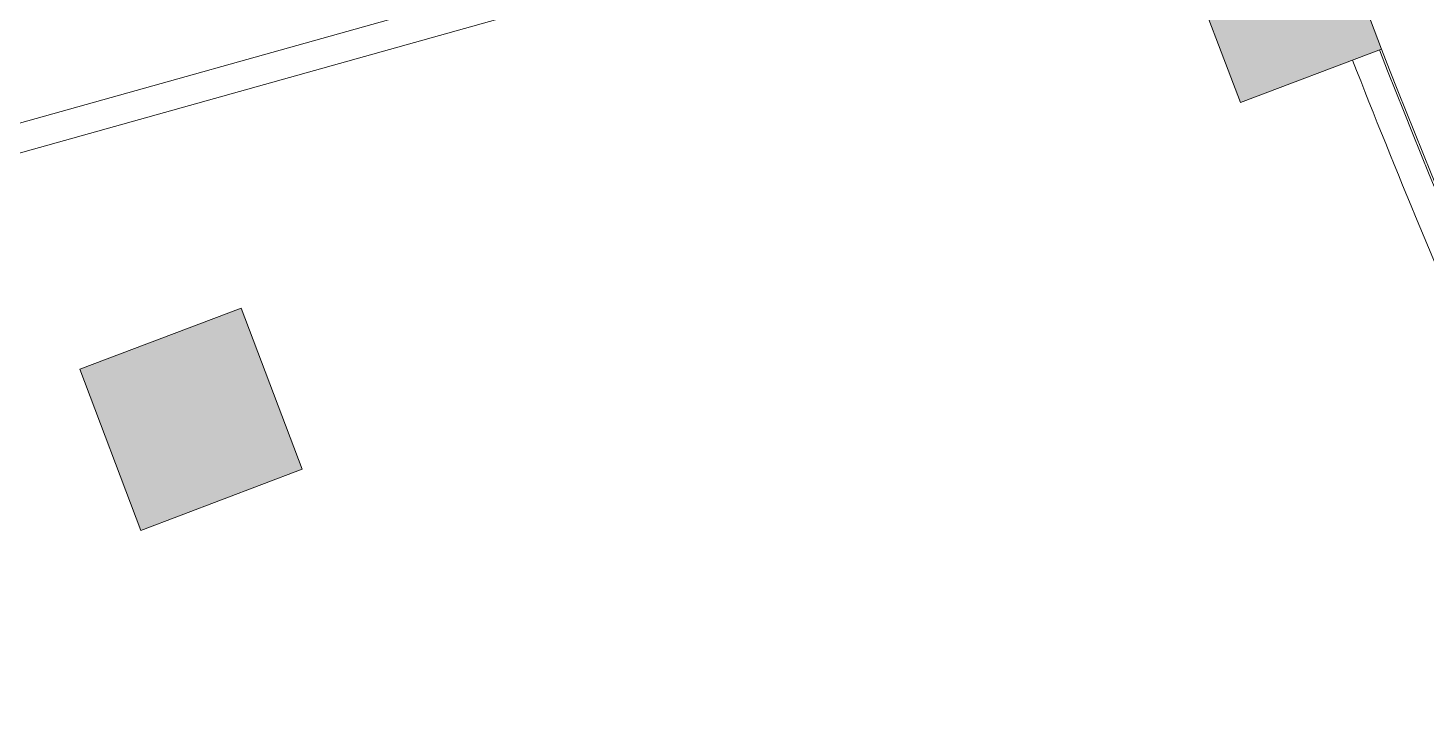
# Model space of a CAD drawing. Header units: centimetres. Extents: x 139057 to 200038, y 34824 to 80516.
# Drawn here: x 164533 to 165506, y 50270 to 50750 of the extents above; entities that cross this region are included whole.
import ezdxf

# ---------------------------------------------------------------- set-up
doc = ezdxf.new("R2010")
doc.units = ezdxf.units.CM
doc.header["$LTSCALE"] = 100
doc.layers.add('410_STRUTTURE_001-AM_0', color=7, linetype='Continuous', lineweight=0)
doc.layers.add('430_TAVOLATI_001-AM_0', color=3, linetype='Continuous', lineweight=0)

msp = doc.modelspace()

# ---------------------------------------------------------------- hatches: boundary and pattern name
at = {"layer": '410_STRUTTURE_001-AM_0'}
for points in [[(165475.16, 50734.93), (165437.97, 50833.12), (165339.78, 50795.93), (165376.96, 50697.74)], [(164723.86, 50442.27), (164681.36, 50554.49), (164569.14, 50511.99), (164611.64, 50399.77)]]:
    msp.add_hatch(color=256, dxfattribs=at).paths.add_polyline_path(points)

# ---------------------------------------------------------------- linework, layer by layer
at = {"layer": '410_STRUTTURE_001-AM_0', "elevation": 0}
for points in [[(165475.16, 50734.93), (165437.97, 50833.12), (165339.78, 50795.93), (165376.96, 50697.74)], [(164723.86, 50442.27), (164681.36, 50554.49), (164569.14, 50511.99), (164611.64, 50399.77)]]:
    msp.add_lwpolyline(points, close=True, dxfattribs=at)
at = {"layer": '430_TAVOLATI_001-AM_0', "elevation": 0}
msp.add_lwpolyline([(165098.71, 51035.77), (165154.2, 50838.42), (164217.6, 50575.86), (164226.46, 50544.93), (164074.8, 50501.37), (164068.88, 50520.48), (164201.73, 50558.64), (164192.83, 50589.69), (165129.53, 50852.28), (165079.45, 51030.37), (165098.7, 51035.78)], dxfattribs=at)
at = {"layer": '430_TAVOLATI_001-AM_0'}
for radius, start, end in [(5514.91, 201.3, 206.50149), (5494.91, 201.30218, 206.49935), (5493.41, 201.30218, 206.49935)]:
    msp.add_arc((170593.24, 52730.61, 0), radius, start, end, dxfattribs=at)

doc.saveas('drawing.dxf')
